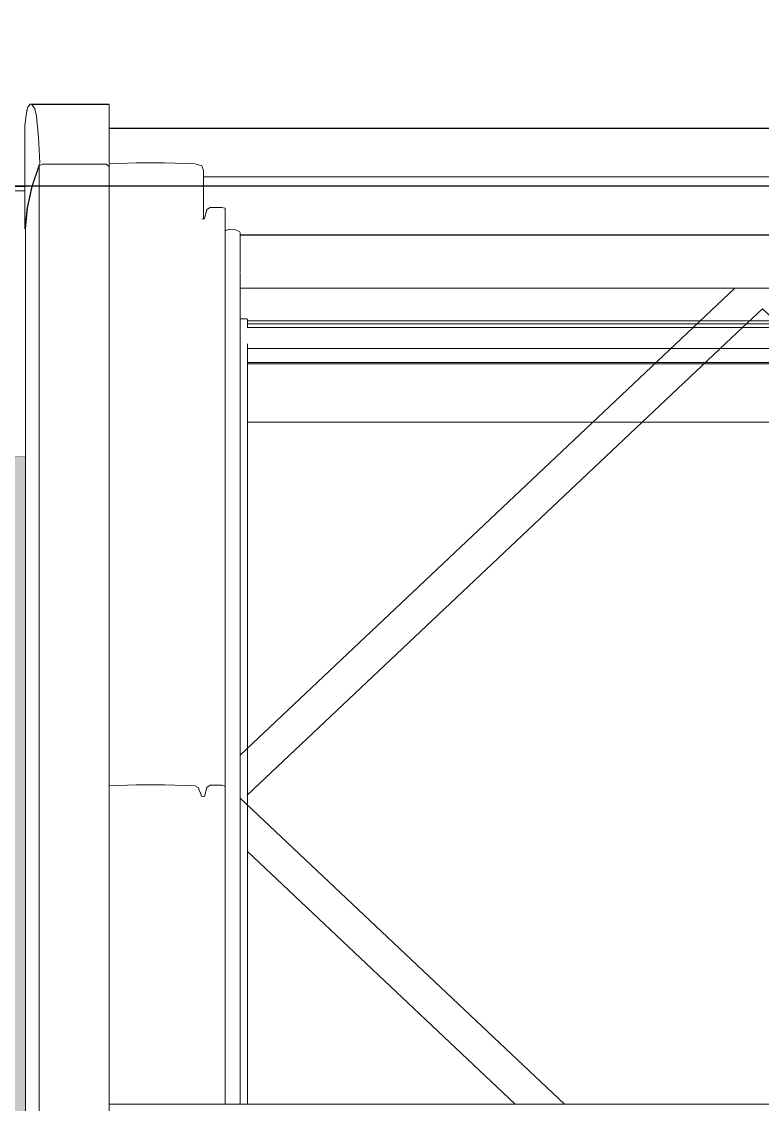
# Model space of a CAD drawing. Header units: metres. Extents: x -3 to 171, y -23 to 41.
# Drawn here: x 1.084 to 1.512, y -0.53 to 0.095 of the extents above; entities that cross this region are included whole.
import ezdxf

# ---------------------------------------------------------------- set-up
doc = ezdxf.new("R2010")
doc.units = ezdxf.units.M
doc.header["$MEASUREMENT"] = 0
doc.set_wipeout_variables(frame=1)
for name, pattern in [('Achse', [0.004, 0.002, -0.001, 0, -0.001]), ('Schnittlinie', [0.006, 0.003, -0.0015, 0, -0.0015]), ('Wipeout_Contour', [1, 0, -1])]:
    doc.linetypes.add(name, pattern=pattern)
for name, color, linetype in [('6._Dach PP STG1_1_000 Achsraster', 7, 'Continuous'), ('6._Dach PP STG1_1_325 Dachfenster', 7, 'Continuous'), ('6._Dach PP STG1_1_840 Baulinien', 7, 'Continuous'), ('6._Dach PP STG1_1_851 Marker Schnitt', 7, 'Continuous'), ('6._Dach PP STG1_1_Neubau_840 Baulinien', 7, 'Continuous')]:
    doc.layers.add(name, color=color, linetype=linetype)
doc.linetypes.add('Grenze Grundstück', pattern='A,0,[1,415_260415_PP_VA_1_9 DD STG11.Shx,S=0.00031746,R=0,X=0,Y=0],-0.04,0', length=0.04)

msp = doc.modelspace()

# ---------------------------------------------------------------- hatches: boundary and pattern name
at = {"layer": '6._Dach PP STG1_1_325 Dachfenster', "linetype": 'Continuous', "lineweight": 0, "true_color": 0x000000}
msp.add_hatch(color=18, dxfattribs=at).paths.add_polyline_path([(1.04685, -0.15614), (1.04685, -0.77449), (1.08422, -0.77449), (1.08422, -0.71563), (1.08422, -0.71356), (1.08422, -0.70317), (1.08425, -0.63009), (1.08425, -0.62241), (1.08425, -0.61412), (1.08555, -0.60021), (1.08615, -0.59706), (1.08635, -0.59516), (1.08635, -0.15614)])

# ---------------------------------------------------------------- linework, layer by layer
at = {"layer": '6._Dach PP STG1_1_000 Achsraster', "color": 5, "linetype": 'Achse', "lineweight": 0, "ltscale": 1000}
msp.add_line((-1.5, 0), (21, 0), dxfattribs=at)
at = {"layer": '6._Dach PP STG1_1_325 Dachfenster', "color": 7, "linetype": 'Continuous', "lineweight": 13, "ltscale": 1000, "true_color": 0xf4f4f4, "flags": 128}
msp.add_lwpolyline([(1.04685, -0.15614), (1.08635, -0.15614)], dxfattribs=at)
at = {"layer": '6._Dach PP STG1_1_840 Baulinien', "color": 76, "linetype": 'Grenze Grundstück', "lineweight": 13, "ltscale": 1000, "true_color": 0x3f7f02, "flags": 128}
msp.add_lwpolyline([(0.06116, -22.52309), (0.05639, -12.20308), (0.00004, -0.00023), (18.98502, -0.00125), (18.95804, -11.44515), (18.90348, -19.57034), (18.8897, -22.52309)], dxfattribs=at)
at = {"layer": '6._Dach PP STG1_1_851 Marker Schnitt', "color": 7, "linetype": 'Schnittlinie', "lineweight": 13, "ltscale": 1000}
msp.add_line((1.23503, 4.805), (1.23503, -18.6375), dxfattribs=at)

# ---------------------------------------------------------------- next in the draw order: wipeouts: each hides what was drawn before it
at = {"color": 254, "linetype": 'Wipeout_Contour', "lineweight": 0, "ltscale": 6.424643}
msp.add_wipeout([(1.13465, 0.03311), (1.13465, 0.02858), (1.88905, 0.02858), (1.88905, 0.03311)], dxfattribs=at).dxf.layer = '6._Dach PP STG1_1_325 Dachfenster'
at = {"color": 254, "linetype": 'Wipeout_Contour', "lineweight": 0, "ltscale": 6.443105}
msp.add_wipeout([(1.08635, -0.02486), (1.08635, -0.59516), (1.08745, -0.5848), (1.08765, -0.5839), (1.08765, -0.01261)], dxfattribs=at).dxf.layer = '6._Dach PP STG1_1_325 Dachfenster'
at = {"color": 254, "linetype": 'Wipeout_Contour', "lineweight": 0, "ltscale": 5.359527}
msp.add_wipeout([(1.13465, -0.34634), (1.13465, -0.53024), (1.15055, -0.53024), (1.15055, -0.34583)], dxfattribs=at).dxf.layer = '6._Dach PP STG1_1_325 Dachfenster'
at = {"color": 254, "linetype": 'Wipeout_Contour', "lineweight": 0, "ltscale": 5.510168}
msp.add_wipeout([(1.18615, -0.34746), (1.18615, -0.53024), (1.18815, -0.53024), (1.18815, -0.35262)], dxfattribs=at).dxf.layer = '6._Dach PP STG1_1_325 Dachfenster'

# ---------------------------------------------------------------- next in the draw order: wipeouts: each hides what was drawn before it
at = {"color": 254, "linetype": 'Wipeout_Contour', "lineweight": 0, "ltscale": 6.383893}
msp.add_wipeout([(1.08765, -0.5839), (1.09015, -0.57263), (1.09035, -0.57203), (1.09035, -0.00044), (1.08765, -0.01261)], dxfattribs=at).dxf.layer = '6._Dach PP STG1_1_325 Dachfenster'
at = {"color": 254, "linetype": 'Wipeout_Contour', "lineweight": 0, "ltscale": 5.515203}
msp.add_wipeout([(1.18815, -0.35262), (1.18815, -0.53024), (1.18895, -0.53024), (1.18895, -0.35283)], dxfattribs=at).dxf.layer = '6._Dach PP STG1_1_325 Dachfenster'

# ---------------------------------------------------------------- next in the draw order: wipeouts: each hides what was drawn before it
at = {"color": 254, "linetype": 'Wipeout_Contour', "lineweight": 0, "ltscale": 6.362981}
msp.add_wipeout([(1.09035, -0.00044), (1.09035, -0.57203), (1.09415, -0.56068), (1.09435, -0.56016), (1.09435, 0.01151)], dxfattribs=at).dxf.layer = '6._Dach PP STG1_1_325 Dachfenster'
at = {"color": 254, "linetype": 'Wipeout_Contour', "lineweight": 0, "ltscale": 5.526326}
msp.add_wipeout([(1.05, -0.00295), (1.05, -0.15614), (1.08635, -0.15614), (1.08635, -0.025), (1.08615, -0.00295)], dxfattribs=at).dxf.layer = '6._Dach PP STG1_1_325 Dachfenster'
at = {"color": 254, "linetype": 'Wipeout_Contour', "lineweight": 0, "ltscale": 5.517887}
msp.add_wipeout([(1.18895, -0.35283), (1.18895, -0.53024), (1.18975, -0.53024), (1.18975, -0.35255)], dxfattribs=at).dxf.layer = '6._Dach PP STG1_1_325 Dachfenster'

# ---------------------------------------------------------------- next in the draw order: wipeouts: each hides what was drawn before it
at = {"color": 254, "linetype": 'Wipeout_Contour', "lineweight": 0, "ltscale": 5.849342}
msp.add_wipeout([(1.08615, -0.02486), (1.08745, -0.01261), (1.08745, 0.04422), (1.08692, 0.04105), (1.08615, 0.03456)], dxfattribs=at).dxf.layer = '6._Dach PP STG1_1_325 Dachfenster'
at = {"color": 254, "linetype": 'Wipeout_Contour', "lineweight": 0, "ltscale": 6.956232}
msp.add_wipeout([(1.09435, 0.01151), (1.09435, -0.56016), (1.0946, -0.5595), (1.09615, -0.55942), (1.09615, 0.01247)], dxfattribs=at).dxf.layer = '6._Dach PP STG1_1_325 Dachfenster'
at = {"color": 254, "linetype": 'Wipeout_Contour', "lineweight": 0, "ltscale": 5.502017}
msp.add_wipeout([(1.18435, -0.3464), (1.18435, -0.53024), (1.18615, -0.53024), (1.18615, -0.34746)], dxfattribs=at).dxf.layer = '6._Dach PP STG1_1_325 Dachfenster'
at = {"color": 254, "linetype": 'Wipeout_Contour', "lineweight": 0, "ltscale": 5.519802}
msp.add_wipeout([(1.18975, -0.35255), (1.18975, -0.53024), (1.19105, -0.53024), (1.19105, -0.34739)], dxfattribs=at).dxf.layer = '6._Dach PP STG1_1_325 Dachfenster'

# ---------------------------------------------------------------- next in the draw order: wipeouts: each hides what was drawn before it
at = {"color": 254, "linetype": 'Wipeout_Contour', "lineweight": 0, "ltscale": 7.386767}
msp.add_wipeout([(1.08745, 0.04422), (1.08745, -0.01261), (1.09015, -0.00044), (1.09015, 0.04689), (1.08916, 0.04719), (1.08785, 0.04534)], dxfattribs=at).dxf.layer = '6._Dach PP STG1_1_325 Dachfenster'
at = {"color": 254, "linetype": 'Wipeout_Contour', "lineweight": 0, "ltscale": 5.231797}
msp.add_wipeout([(1.13295, 0.01247), (1.09615, 0.01247), (1.09615, -0.55942), (1.13295, -0.55942)], dxfattribs=at).dxf.layer = '6._Dach PP STG1_1_325 Dachfenster'
at = {"color": 254, "linetype": 'Wipeout_Contour', "lineweight": 0, "ltscale": 5.472768}
msp.add_wipeout([(1.16675, -0.34583), (1.16675, -0.53024), (1.18435, -0.53024), (1.18435, -0.3464)], dxfattribs=at).dxf.layer = '6._Dach PP STG1_1_325 Dachfenster'
at = {"color": 254, "linetype": 'Wipeout_Contour', "lineweight": 0, "ltscale": 5.525362}
msp.add_wipeout([(1.19105, -0.34739), (1.19105, -0.53024), (1.19315, -0.53024), (1.19315, -0.34611)], dxfattribs=at).dxf.layer = '6._Dach PP STG1_1_325 Dachfenster'

# ---------------------------------------------------------------- next in the draw order: wipeouts: each hides what was drawn before it
at = {"color": 254, "linetype": 'Wipeout_Contour', "lineweight": 0, "ltscale": 9.090074}
msp.add_wipeout([(1.09015, 0.04689), (1.09015, -0.00044), (1.09415, 0.01151), (1.09415, 0.02455), (1.09403, 0.02775), (1.09282, 0.04027), (1.09186, 0.04449), (1.09045, 0.04683)], dxfattribs=at).dxf.layer = '6._Dach PP STG1_1_325 Dachfenster'
at = {"color": 254, "linetype": 'Wipeout_Contour', "lineweight": 0, "ltscale": 5.288652}
msp.add_wipeout([(1.13295, 0.01247), (1.13295, -0.55942), (1.13465, -0.55942), (1.13465, 0.01121)], dxfattribs=at).dxf.layer = '6._Dach PP STG1_1_325 Dachfenster'
at = {"color": 254, "linetype": 'Wipeout_Contour', "lineweight": 0, "ltscale": 5.304805}
msp.add_wipeout([(1.18615, -0.01374), (1.18615, -0.34746), (1.18815, -0.35262), (1.18815, -0.0189)], dxfattribs=at).dxf.layer = '6._Dach PP STG1_1_325 Dachfenster'
at = {"color": 254, "linetype": 'Wipeout_Contour', "lineweight": 0, "ltscale": 5.414412}
msp.add_wipeout([(1.16675, -0.34583), (1.15055, -0.34583), (1.15055, -0.53024), (1.16675, -0.53024)], dxfattribs=at).dxf.layer = '6._Dach PP STG1_1_325 Dachfenster'
at = {"color": 254, "linetype": 'Wipeout_Contour', "lineweight": 0, "ltscale": 5.541622}
msp.add_wipeout([(1.19315, -0.34611), (1.19315, -0.53024), (1.19975, -0.53024), (1.19975, -0.34611)], dxfattribs=at).dxf.layer = '6._Dach PP STG1_1_325 Dachfenster'

# ---------------------------------------------------------------- next in the draw order: wipeouts: each hides what was drawn before it
at = {"color": 254, "linetype": 'Wipeout_Contour', "lineweight": 0, "ltscale": 4.061264}
msp.add_wipeout([(1.08916, 0.04719), (1.09015, 0.04689), (1.13465, 0.04683)], dxfattribs=at).dxf.layer = '6._Dach PP STG1_1_325 Dachfenster'
at = {"color": 254, "linetype": 'Wipeout_Contour', "lineweight": 0, "ltscale": 24.641625}
msp.add_wipeout([(1.13465, 0.02356), (1.13465, 0.01269), (1.15055, 0.0132), (1.16675, 0.0132), (1.18435, 0.01264), (1.18815, 0.01158), (1.18915, 0.00882), (1.18915, 0.00525), (1.83455, 0.00525), (1.83455, 0.00882), (1.83555, 0.01158), (1.83935, 0.01264), (1.85695, 0.0132), (1.87315, 0.0132), (1.88905, 0.01269), (1.88905, 0.02356)], dxfattribs=at).dxf.layer = '6._Dach PP STG1_1_325 Dachfenster'
at = {"color": 254, "linetype": 'Wipeout_Contour', "lineweight": 0, "ltscale": 5.159074}
msp.add_wipeout([(1.13465, -0.01262), (1.13465, -0.34634), (1.15055, -0.34583), (1.15055, -0.01211)], dxfattribs=at).dxf.layer = '6._Dach PP STG1_1_325 Dachfenster'
at = {"color": 254, "linetype": 'Wipeout_Contour', "lineweight": 0, "ltscale": 6.957632}
msp.add_wipeout([(1.18815, -0.0189), (1.18815, -0.35262), (1.18895, -0.35283), (1.18895, -0.01915), (1.18825, -0.01896)], dxfattribs=at).dxf.layer = '6._Dach PP STG1_1_325 Dachfenster'
at = {"color": 254, "linetype": 'Wipeout_Contour', "lineweight": 0, "ltscale": 5.55509}
msp.add_wipeout([(1.19975, -0.34611), (1.19975, -0.53024), (1.20165, -0.53024), (1.20165, -0.34661)], dxfattribs=at).dxf.layer = '6._Dach PP STG1_1_325 Dachfenster'

# ---------------------------------------------------------------- next in the draw order: wipeouts: each hides what was drawn before it
at = {"color": 254, "linetype": 'Wipeout_Contour', "lineweight": 0, "ltscale": 4.929911}
msp.add_wipeout([(1.13465, 0.04683), (1.09045, 0.04683), (1.09186, 0.04449), (1.13465, 0.04449)], dxfattribs=at).dxf.layer = '6._Dach PP STG1_1_325 Dachfenster'
at = {"color": 254, "linetype": 'Wipeout_Contour', "lineweight": 0, "ltscale": 6.425979}
msp.add_wipeout([(1.13465, 0.02689), (1.13465, 0.02462), (1.88905, 0.02462), (1.88905, 0.02689)], dxfattribs=at).dxf.layer = '6._Dach PP STG1_1_325 Dachfenster'
at = {"color": 254, "linetype": 'Wipeout_Contour', "lineweight": 0, "ltscale": 5.324655}
msp.add_wipeout([(1.18895, -0.01915), (1.18895, -0.35283), (1.18975, -0.35255), (1.18975, -0.01886)], dxfattribs=at).dxf.layer = '6._Dach PP STG1_1_325 Dachfenster'
at = {"color": 254, "linetype": 'Wipeout_Contour', "lineweight": 0, "ltscale": 5.510718}
msp.add_wipeout([(1.20405, -0.02509), (1.20405, -0.53024), (1.20715, -0.53024), (1.20715, -0.02516)], dxfattribs=at).dxf.layer = '6._Dach PP STG1_1_325 Dachfenster'

# ---------------------------------------------------------------- next in the draw order: wipeouts: each hides what was drawn before it
at = {"color": 254, "linetype": 'Wipeout_Contour', "lineweight": 0, "ltscale": 6.425321}
msp.add_wipeout([(1.13465, 0.02858), (1.13465, 0.02689), (1.88905, 0.02689), (1.88905, 0.02858)], dxfattribs=at).dxf.layer = '6._Dach PP STG1_1_325 Dachfenster'
at = {"color": 254, "linetype": 'Wipeout_Contour', "lineweight": 0, "ltscale": 5.305275}
msp.add_wipeout([(1.18435, -0.01268), (1.18435, -0.3464), (1.18615, -0.34746), (1.18615, -0.01374)], dxfattribs=at).dxf.layer = '6._Dach PP STG1_1_325 Dachfenster'
at = {"color": 254, "linetype": 'Wipeout_Contour', "lineweight": 0, "ltscale": 5.315637}
msp.add_wipeout([(1.18975, -0.01886), (1.18975, -0.35255), (1.19105, -0.34739), (1.19105, -0.0137)], dxfattribs=at).dxf.layer = '6._Dach PP STG1_1_325 Dachfenster'
at = {"color": 254, "linetype": 'Wipeout_Contour', "lineweight": 0, "ltscale": 5.520741}
msp.add_wipeout([(1.20715, -0.02516), (1.20715, -0.53024), (1.20995, -0.53024), (1.20995, -0.02629)], dxfattribs=at).dxf.layer = '6._Dach PP STG1_1_325 Dachfenster'

# ---------------------------------------------------------------- next in the draw order: linework, layer by layer
at = {"layer": '6._Dach PP STG1_1_325 Dachfenster', "color": 7, "linetype": 'Continuous', "lineweight": 13, "ltscale": 1000, "flags": 128}
for points in [[(1.18895, -0.35283), (1.18815, -0.35262)], [(1.18975, -0.35255), (1.18895, -0.35283)]]:
    msp.add_lwpolyline(points, dxfattribs=at)

# ---------------------------------------------------------------- next in the draw order: wipeouts: each hides what was drawn before it
at = {"color": 254, "linetype": 'Wipeout_Contour', "lineweight": 0, "ltscale": 4.935981}
msp.add_wipeout([(1.13465, 0.04027), (1.09282, 0.04027), (1.09403, 0.02775), (1.13465, 0.02775)], dxfattribs=at).dxf.layer = '6._Dach PP STG1_1_325 Dachfenster'
at = {"color": 254, "linetype": 'Wipeout_Contour', "lineweight": 0, "ltscale": 6.426385}
msp.add_wipeout([(1.13465, 0.02462), (1.13465, 0.02356), (1.88905, 0.02356), (1.88905, 0.02462)], dxfattribs=at).dxf.layer = '6._Dach PP STG1_1_325 Dachfenster'
at = {"color": 254, "linetype": 'Wipeout_Contour', "lineweight": 0, "ltscale": 5.27463}
msp.add_wipeout([(1.16675, -0.01211), (1.16675, -0.34583), (1.18435, -0.3464), (1.18435, -0.01268)], dxfattribs=at).dxf.layer = '6._Dach PP STG1_1_325 Dachfenster'
at = {"color": 254, "linetype": 'Wipeout_Contour', "lineweight": 0, "ltscale": 5.328838}
msp.add_wipeout([(1.19105, -0.0137), (1.19105, -0.34739), (1.19315, -0.34611), (1.19315, -0.01243)], dxfattribs=at).dxf.layer = '6._Dach PP STG1_1_325 Dachfenster'
at = {"color": 254, "linetype": 'Wipeout_Contour', "lineweight": 0, "ltscale": 5.500733}
msp.add_wipeout([(1.20405, -0.02509), (1.20165, -0.02591), (1.20165, -0.53024), (1.20405, -0.53024)], dxfattribs=at).dxf.layer = '6._Dach PP STG1_1_325 Dachfenster'
at = {"color": 254, "linetype": 'Wipeout_Contour', "lineweight": 0, "ltscale": 7.395104}
msp.add_wipeout([(1.20995, -0.02629), (1.20995, -0.53024), (1.21045, -0.53024), (1.21045, -0.05039), (1.21035, -0.02827), (1.21045, -0.02714)], dxfattribs=at).dxf.layer = '6._Dach PP STG1_1_325 Dachfenster'

# ---------------------------------------------------------------- next in the draw order: linework, layer by layer
at = {"layer": '6._Dach PP STG1_1_325 Dachfenster', "color": 7, "linetype": 'Continuous', "lineweight": 13, "ltscale": 1000, "flags": 128}
for points in [[(1.13465, 0.03339), (1.88905, 0.03339)], [(1.18615, -0.34746), (1.18435, -0.3464)], [(1.18815, -0.35262), (1.18615, -0.34746)]]:
    msp.add_lwpolyline(points, dxfattribs=at)

# ---------------------------------------------------------------- next in the draw order: wipeouts: each hides what was drawn before it
at = {"color": 254, "linetype": 'Wipeout_Contour', "lineweight": 0, "ltscale": 4.940742}
msp.add_wipeout([(1.09186, 0.04449), (1.09282, 0.04027), (1.13465, 0.04027), (1.13465, 0.04449)], dxfattribs=at).dxf.layer = '6._Dach PP STG1_1_325 Dachfenster'
at = {"color": 254, "linetype": 'Wipeout_Contour', "lineweight": 0, "ltscale": 5.216288}
msp.add_wipeout([(1.15055, -0.01211), (1.15055, -0.34583), (1.16675, -0.34583), (1.16675, -0.01211)], dxfattribs=at).dxf.layer = '6._Dach PP STG1_1_325 Dachfenster'
at = {"color": 254, "linetype": 'Wipeout_Contour', "lineweight": 0, "ltscale": 5.360521}
msp.add_wipeout([(1.19975, -0.01243), (1.19975, -0.34611), (1.20165, -0.34661), (1.20165, -0.01292)], dxfattribs=at).dxf.layer = '6._Dach PP STG1_1_325 Dachfenster'
at = {"color": 254, "linetype": 'Wipeout_Contour', "lineweight": 0, "ltscale": 6.434691}
msp.add_wipeout([(1.21035, -0.02848), (1.21035, -0.03909), (1.81335, -0.03909), (1.81335, -0.02848)], dxfattribs=at).dxf.layer = '6._Dach PP STG1_1_325 Dachfenster'
at = {"color": 254, "linetype": 'Wipeout_Contour', "lineweight": 0, "ltscale": 6.438828}
msp.add_wipeout([(1.21035, -0.0434), (1.21035, -0.04842), (1.81335, -0.04842), (1.81335, -0.0434)], dxfattribs=at).dxf.layer = '6._Dach PP STG1_1_325 Dachfenster'
at = {"color": 254, "linetype": 'Wipeout_Contour', "lineweight": 0, "ltscale": 4.574409}
msp.add_wipeout([(1.21045, -0.0591), (1.21045, -0.32876), (1.49598, -0.0591)], dxfattribs=at).dxf.layer = '6._Dach PP STG1_1_325 Dachfenster'
at = {"color": 254, "linetype": 'Wipeout_Contour', "lineweight": 0, "ltscale": 5.060861}
msp.add_wipeout([(1.21045, -0.53024), (1.39759, -0.53024), (1.21045, -0.3535)], dxfattribs=at).dxf.layer = '6._Dach PP STG1_1_325 Dachfenster'

# ---------------------------------------------------------------- next in the draw order: linework, layer by layer
at = {"layer": '6._Dach PP STG1_1_325 Dachfenster', "color": 7, "linetype": 'Continuous', "lineweight": 13, "ltscale": 1000, "flags": 128}
for points in [[(1.08916, 0.04719), (1.13465, 0.04719)], [(1.18435, -0.3464), (1.16675, -0.34583), (1.15055, -0.34583), (1.13465, -0.34634)]]:
    msp.add_lwpolyline(points, dxfattribs=at)

# ---------------------------------------------------------------- next in the draw order: wipeouts: each hides what was drawn before it
at = {"color": 254, "linetype": 'Wipeout_Contour', "lineweight": 0, "ltscale": 5.045084}
msp.add_wipeout([(1.13465, 0.01269), (1.13465, -0.01262), (1.15055, -0.01211), (1.15055, 0.0132)], dxfattribs=at).dxf.layer = '6._Dach PP STG1_1_325 Dachfenster'
at = {"color": 254, "linetype": 'Wipeout_Contour', "lineweight": 0, "ltscale": 5.159394}
msp.add_wipeout([(1.16675, -0.01211), (1.18435, -0.01268), (1.18435, 0.01264), (1.16675, 0.0132)], dxfattribs=at).dxf.layer = '6._Dach PP STG1_1_325 Dachfenster'
at = {"color": 254, "linetype": 'Wipeout_Contour', "lineweight": 0, "ltscale": 5.347626}
msp.add_wipeout([(1.19315, -0.01243), (1.19315, -0.34611), (1.19975, -0.34611), (1.19975, -0.01243)], dxfattribs=at).dxf.layer = '6._Dach PP STG1_1_325 Dachfenster'
at = {"color": 254, "linetype": 'Wipeout_Contour', "lineweight": 0, "ltscale": 6.436947}
msp.add_wipeout([(1.21035, -0.0434), (1.81335, -0.0434), (1.81335, -0.03909), (1.21035, -0.03909)], dxfattribs=at).dxf.layer = '6._Dach PP STG1_1_325 Dachfenster'
at = {"color": 254, "linetype": 'Wipeout_Contour', "lineweight": 0, "ltscale": 13.091113}
msp.add_wipeout([(1.21045, -0.32876), (1.21045, -0.3535), (1.39759, -0.53024), (1.62611, -0.53024), (1.81325, -0.3535), (1.81325, -0.32876), (1.52773, -0.0591), (1.49598, -0.0591)], dxfattribs=at).dxf.layer = '6._Dach PP STG1_1_325 Dachfenster'

# ---------------------------------------------------------------- next in the draw order: linework, layer by layer
at = {"layer": '6._Dach PP STG1_1_325 Dachfenster', "color": 7, "linetype": 'Continuous', "lineweight": 13, "ltscale": 1000, "flags": 128}
for points in [[(1.51185, -0.07098), (1.5004, -0.0818), (1.49066, -0.09099), (1.21442, -0.35188)], [(1.51185, -0.07098), (1.52331, -0.0818), (1.53304, -0.09099), (1.80929, -0.35188)], [(1.21045, -0.07685), (1.21435, -0.07685)], [(1.21455, -0.07706), (1.21455, -0.0818)], [(1.21455, -0.07791), (1.80915, -0.07791)], [(1.21455, -0.0796), (1.80915, -0.0796)], [(1.21442, -0.0818), (1.80929, -0.0818)], [(1.21455, -0.09127), (1.21455, -0.53024)], [(1.21455, -0.09382), (1.80915, -0.09382)], [(1.21455, -0.10195), (1.80915, -0.10195)], [(1.21455, -0.10273), (1.80915, -0.10273)], [(1.21455, -0.13646), (1.80915, -0.13646)], [(1.19105, -0.34739), (1.18975, -0.35255)], [(1.19315, -0.34611), (1.19105, -0.34739)], [(1.20165, -0.34661), (1.19975, -0.34611), (1.19315, -0.34611)], [(1.39759, -0.53024), (1.21045, -0.3535)], [(1.36914, -0.53024), (1.21442, -0.38412)], [(1.88905, -0.53024), (1.13465, -0.53024)]]:
    msp.add_lwpolyline(points, dxfattribs=at)

# ---------------------------------------------------------------- next in the draw order: wipeouts: each hides what was drawn before it
at = {"color": 254, "linetype": 'Wipeout_Contour', "lineweight": 0, "ltscale": 16.286167}
msp.add_wipeout([(1.08615, -0.02486), (1.08765, -0.01261), (1.09035, -0.00044), (1.09435, 0.01151), (1.09615, 0.01247), (1.13295, 0.01247), (1.13465, 0.01121), (1.13465, 0.01262), (1.09458, 0.01262), (1.09415, 0.01151), (1.09015, -0.00044), (1.08745, -0.01261)], dxfattribs=at).dxf.layer = '6._Dach PP STG1_1_325 Dachfenster'
at = {"color": 254, "linetype": 'Wipeout_Contour', "lineweight": 0, "ltscale": 5.118947}
msp.add_wipeout([(1.15055, -0.01211), (1.16675, -0.01211), (1.16675, 0.0132), (1.15055, 0.0132)], dxfattribs=at).dxf.layer = '6._Dach PP STG1_1_325 Dachfenster'
at = {"color": 254, "linetype": 'Wipeout_Contour', "lineweight": 0, "ltscale": 4.333953}
msp.add_wipeout([(1.18435, 0.01264), (1.18435, -0.01268), (1.18815, 0.01158)], dxfattribs=at).dxf.layer = '6._Dach PP STG1_1_325 Dachfenster'
at = {"color": 254, "linetype": 'Wipeout_Contour', "lineweight": 0, "ltscale": 21.705025}
msp.add_wipeout([(1.20165, -0.02134), (1.20165, -0.02591), (1.20405, -0.02509), (1.20715, -0.02516), (1.20995, -0.02629), (1.21045, -0.02714), (1.21045, -0.02827), (1.81325, -0.02827), (1.81325, -0.02714), (1.81375, -0.02629), (1.81655, -0.02516), (1.81965, -0.02509), (1.82205, -0.02591), (1.82205, -0.02134)], dxfattribs=at).dxf.layer = '6._Dach PP STG1_1_325 Dachfenster'
at = {"color": 254, "linetype": 'Wipeout_Contour', "lineweight": 0, "ltscale": 5.058412}
msp.add_wipeout([(1.21045, -0.0591), (1.81325, -0.0591), (1.21045, -0.05903)], dxfattribs=at).dxf.layer = '6._Dach PP STG1_1_325 Dachfenster'

# ---------------------------------------------------------------- next in the draw order: linework, layer by layer
at = {"layer": '6._Dach PP STG1_1_325 Dachfenster', "color": 7, "linetype": 'Continuous', "lineweight": 13, "ltscale": 1000, "flags": 128}
for points in [[(1.08615, 0.03456), (1.08615, -0.02486)], [(1.08615, -0.00295), (1.05, -0.00295)], [(1.08635, -0.02486), (1.08635, -0.59516)], [(1.20405, -0.02509), (1.20165, -0.02591)], [(1.20715, -0.02516), (1.20405, -0.02509)]]:
    msp.add_lwpolyline(points, dxfattribs=at)

# ---------------------------------------------------------------- next in the draw order: wipeouts: each hides what was drawn before it
at = {"color": 254, "linetype": 'Wipeout_Contour', "lineweight": 0, "ltscale": 6.572094}
msp.add_wipeout([(1.13465, 0.02775), (1.09403, 0.02775), (1.09415, 0.02455), (1.09466, 0.01304), (1.13465, 0.01304)], dxfattribs=at).dxf.layer = '6._Dach PP STG1_1_325 Dachfenster'
at = {"color": 254, "linetype": 'Wipeout_Contour', "lineweight": 0, "ltscale": 4.793321}
msp.add_wipeout([(1.18615, -0.01374), (1.18815, -0.01883), (1.18915, 0.00882), (1.18815, 0.01158)], dxfattribs=at).dxf.layer = '6._Dach PP STG1_1_325 Dachfenster'
at = {"color": 254, "linetype": 'Wipeout_Contour', "lineweight": 0, "ltscale": 5.036373}
msp.add_wipeout([(1.21035, -0.02848), (1.81335, -0.02848), (1.21035, -0.02827)], dxfattribs=at).dxf.layer = '6._Dach PP STG1_1_325 Dachfenster'
at = {"color": 254, "linetype": 'Wipeout_Contour', "lineweight": 0, "ltscale": 6.443076}
msp.add_wipeout([(1.21045, -0.05358), (1.21045, -0.05903), (1.81325, -0.05903), (1.81325, -0.05358)], dxfattribs=at).dxf.layer = '6._Dach PP STG1_1_325 Dachfenster'

# ---------------------------------------------------------------- next in the draw order: linework, layer by layer
at = {"layer": '6._Dach PP STG1_1_325 Dachfenster', "color": 7, "linetype": 'Continuous', "lineweight": 13, "ltscale": 1000, "flags": 128}
for points in [[(1.13465, 0.01304), (1.13465, 0.02775), (1.13465, 0.04027), (1.13465, 0.04449), (1.13465, 0.04683)], [(1.13465, 0.01121), (1.13465, 0.01262)], [(1.13295, 0.01247), (1.13465, 0.01121)], [(1.13465, 0.01121), (1.13465, -0.55942)], [(1.20995, -0.02629), (1.20715, -0.02516)], [(1.21045, -0.02714), (1.20995, -0.02629)], [(1.21035, -0.02827), (1.81335, -0.02827)], [(1.21045, -0.02714), (1.21045, -0.02827)], [(1.21045, -0.05903), (1.81325, -0.05903)], [(1.49598, -0.0591), (1.21045, -0.32876)], [(1.21045, -0.0591), (1.81325, -0.0591)]]:
    msp.add_lwpolyline(points, dxfattribs=at)

# ---------------------------------------------------------------- next in the draw order: wipeouts: each hides what was drawn before it
at = {"color": 254, "linetype": 'Wipeout_Contour', "lineweight": 0, "ltscale": 4.056795}
msp.add_wipeout([(1.09415, 0.01151), (1.09458, 0.01262), (1.09415, 0.02455)], dxfattribs=at).dxf.layer = '6._Dach PP STG1_1_325 Dachfenster'
at = {"color": 254, "linetype": 'Wipeout_Contour', "lineweight": 0, "ltscale": 3.624805}
msp.add_wipeout([(1.18815, -0.01883), (1.18895, -0.01915), (1.18915, 0.00882)], dxfattribs=at).dxf.layer = '6._Dach PP STG1_1_325 Dachfenster'
at = {"color": 254, "linetype": 'Wipeout_Contour', "lineweight": 0, "ltscale": 9.471905}
msp.add_wipeout([(1.21035, -0.04927), (1.21035, -0.05012), (1.21045, -0.05118), (1.81325, -0.05118), (1.81325, -0.05039), (1.81335, -0.04927)], dxfattribs=at).dxf.layer = '6._Dach PP STG1_1_325 Dachfenster'

# ---------------------------------------------------------------- next in the draw order: linework, layer by layer
at = {"layer": '6._Dach PP STG1_1_325 Dachfenster', "color": 7, "linetype": 'Continuous', "lineweight": 13, "ltscale": 1000, "flags": 128}
for points in [[(1.08615, 0.03456), (1.08692, 0.04105), (1.08745, 0.04422), (1.08785, 0.04534), (1.08916, 0.04719), (1.09015, 0.04689), (1.09186, 0.04449), (1.09282, 0.04027), (1.09403, 0.02775), (1.09415, 0.02455), (1.09466, 0.01304)], [(1.09458, 0.01262), (1.09415, 0.01151), (1.09015, -0.00044), (1.08745, -0.01261), (1.08615, -0.02486)], [(1.08635, -0.02486), (1.08765, -0.01261), (1.09035, -0.00044), (1.09435, 0.01151)], [(1.09435, 0.01151), (1.09615, 0.01247)], [(1.09435, 0.01151), (1.09435, -0.56016)], [(1.09615, 0.01247), (1.13295, 0.01247)]]:
    msp.add_lwpolyline(points, dxfattribs=at)

# ---------------------------------------------------------------- next in the draw order: wipeouts: each hides what was drawn before it
at = {"color": 254, "linetype": 'Wipeout_Contour', "lineweight": 0, "ltscale": 3.901942}
msp.add_wipeout([(1.18815, 0.01158), (1.18435, -0.01268), (1.18615, -0.01374)], dxfattribs=at).dxf.layer = '6._Dach PP STG1_1_325 Dachfenster'
at = {"color": 254, "linetype": 'Wipeout_Contour', "lineweight": 0, "ltscale": 6.440786}
msp.add_wipeout([(1.21045, -0.05118), (1.21045, -0.05224), (1.81325, -0.05224), (1.81325, -0.05118)], dxfattribs=at).dxf.layer = '6._Dach PP STG1_1_325 Dachfenster'

# ---------------------------------------------------------------- next in the draw order: linework, layer by layer
at = {"layer": '6._Dach PP STG1_1_325 Dachfenster', "color": 7, "linetype": 'Continuous', "lineweight": 13, "ltscale": 1000, "flags": 128}
for points in [[(1.18815, 0.01158), (1.18435, 0.01264), (1.16675, 0.0132), (1.15055, 0.0132), (1.13465, 0.01269)], [(1.18915, 0.00882), (1.18815, 0.01158)]]:
    msp.add_lwpolyline(points, dxfattribs=at)

# ---------------------------------------------------------------- next in the draw order: wipeouts: each hides what was drawn before it
at = {"color": 254, "linetype": 'Wipeout_Contour', "lineweight": 0, "ltscale": 6.426931}
msp.add_wipeout([(1.83455, 0.00518), (1.18915, 0.00518), (1.18915, -0.00677), (1.83455, -0.00677)], dxfattribs=at).dxf.layer = '6._Dach PP STG1_1_325 Dachfenster'
at = {"color": 254, "linetype": 'Wipeout_Contour', "lineweight": 0, "ltscale": 6.441088}
msp.add_wipeout([(1.21045, -0.05224), (1.21045, -0.05288), (1.81325, -0.05288), (1.81325, -0.05224)], dxfattribs=at).dxf.layer = '6._Dach PP STG1_1_325 Dachfenster'

# ---------------------------------------------------------------- next in the draw order: linework, layer by layer
at = {"layer": '6._Dach PP STG1_1_325 Dachfenster', "color": 7, "linetype": 'Continuous', "lineweight": 13, "ltscale": 1000, "flags": 128}
msp.add_lwpolyline([(1.18915, 0.00525), (1.83455, 0.00525)], dxfattribs=at)
at = {"layer": '6._Dach PP STG1_1_Neubau_840 Baulinien', "color": 1, "linetype": 'Continuous', "lineweight": 25, "ltscale": 1000, "true_color": 0xfb0106, "flags": 128}
msp.add_lwpolyline([(-3.0225, 0.01713), (0, 0), (18.98503, 0), (22.9775, -0.00335)], dxfattribs=at)

# ---------------------------------------------------------------- next in the draw order: wipeouts: each hides what was drawn before it
at = {"color": 254, "linetype": 'Wipeout_Contour', "lineweight": 0, "ltscale": 24.750164}
msp.add_wipeout([(1.18915, -0.00677), (1.18915, -0.01908), (1.18975, -0.01886), (1.19105, -0.0137), (1.19315, -0.01243), (1.19975, -0.01243), (1.20165, -0.01292), (1.20165, -0.02134), (1.82205, -0.02134), (1.82205, -0.01292), (1.82395, -0.01243), (1.83055, -0.01243), (1.83265, -0.0137), (1.83395, -0.01886), (1.83455, -0.01908), (1.83455, -0.00677)], dxfattribs=at).dxf.layer = '6._Dach PP STG1_1_325 Dachfenster'
at = {"color": 254, "linetype": 'Wipeout_Contour', "lineweight": 0, "ltscale": 6.439631}
msp.add_wipeout([(1.21035, -0.04842), (1.21035, -0.04927), (1.81335, -0.04927), (1.81335, -0.04842)], dxfattribs=at).dxf.layer = '6._Dach PP STG1_1_325 Dachfenster'
at = {"color": 254, "linetype": 'Wipeout_Contour', "lineweight": 0, "ltscale": 6.441378}
msp.add_wipeout([(1.21045, -0.05358), (1.81325, -0.05358), (1.81325, -0.05288), (1.21045, -0.05288)], dxfattribs=at).dxf.layer = '6._Dach PP STG1_1_325 Dachfenster'

# ---------------------------------------------------------------- next in the draw order: linework, layer by layer
at = {"layer": '6._Dach PP STG1_1_325 Dachfenster', "color": 7, "linetype": 'Continuous', "lineweight": 13, "ltscale": 1000, "flags": 128}
for points in [[(1.18915, -0.01908), (1.18915, 0.00882)], [(1.19105, -0.0137), (1.19315, -0.01243)], [(1.19315, -0.01243), (1.19975, -0.01243), (1.20165, -0.01292)], [(1.18975, -0.01886), (1.19105, -0.0137)], [(1.20165, -0.01292), (1.20165, -0.34661), (1.20165, -0.53024)], [(1.18825, -0.01896), (1.18895, -0.01915)], [(1.18895, -0.01915), (1.18975, -0.01886)], [(1.21035, -0.02848), (1.21035, -0.03909), (1.21035, -0.0434), (1.21035, -0.04842), (1.21035, -0.04927), (1.21035, -0.05012)], [(1.21045, -0.05039), (1.21045, -0.53024)]]:
    msp.add_lwpolyline(points, dxfattribs=at)

doc.saveas('drawing.dxf')
